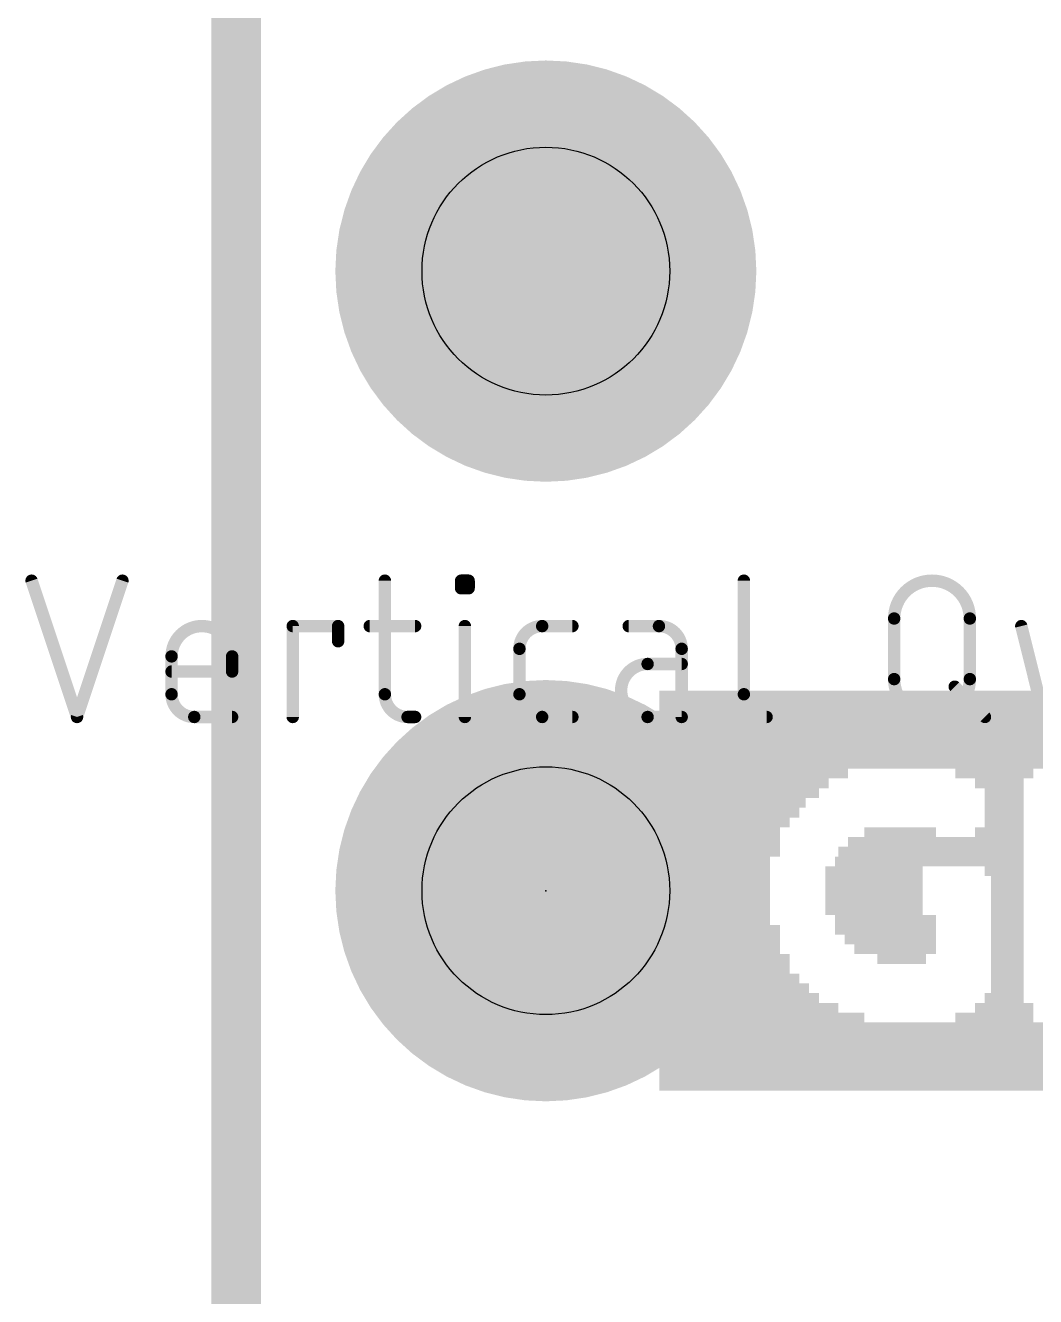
# Model space of a CAD drawing. Extents: x -33 to 53.6, y -8.2 to 46.5.
# Drawn here: x -0.86 to 3.28, y 30.09 to 35.3 of the extents above; entities that cross this region are included whole.
import ezdxf

# ---------------------------------------------------------------- set-up
doc = ezdxf.new("R2010")
doc.units = 0
for name, color, linetype in [('1', 12, 'CONTINUOUS'), ('16', 132, 'CONTINUOUS'), ('17', 110, 'CONTINUOUS'), ('20', 31, 'CONTINUOUS'), ('21', 253, 'CONTINUOUS'), ('22', 253, 'CONTINUOUS'), ('23', 53, 'CONTINUOUS'), ('27', 253, 'CONTINUOUS'), ('29', 253, 'CONTINUOUS'), ('30', 253, 'CONTINUOUS'), ('44', 253, 'CONTINUOUS'), ('51', 253, 'CONTINUOUS')]:
    doc.layers.add(name, color=color, linetype=linetype)

# ---------------------------------------------------------------- blocks, each defined once
blk = doc.blocks.new('ROUNDP')
at = {"const_width": 0.5}
blk.add_lwpolyline([(0, -0.25, 1), (0, 0.25, 1), (0, -0.25)], format="xyb", dxfattribs=at)
blk = doc.blocks.new('RECT')
blk.add_solid([(-0.5, -0.5), (0.5, -0.5), (-0.5, 0.5), (0.5, 0.5)])

msp = doc.modelspace()

# ---------------------------------------------------------------- linework, layer by layer
at = {"layer": '1', "const_width": 0.2032}
msp.add_lwpolyline([(0, 0), (0, 43.18)], dxfattribs=at)
at = {"layer": '16', "const_width": 0.2032}
msp.add_lwpolyline([(0, 43.18), (0, 0)], dxfattribs=at)
at = {"layer": '20', "const_width": 0.2032}
msp.add_lwpolyline([(0, 43.18), (0, 0)], dxfattribs=at)
at = {"layer": '23'}
msp.add_point((1.27, 31.75), dxfattribs=at)
at = {"layer": '27', "const_width": 0.0508}
for points in [[(-0.8395, 33.0209), (-0.6532, 32.4621)], [(-0.6532, 32.4621), (-0.467, 33.0209)], [(0.6096, 33.0209), (0.6096, 32.5553)], [(0.9223, 32.9899), (0.9223, 33.0209)], [(0.9223, 33.0209), (0.9533, 33.0209)], [(0.9533, 33.0209), (0.9533, 32.9899)], [(2.0824, 33.0209), (2.0824, 32.5553)], [(0.9533, 32.9899), (0.9223, 32.9899)], [(2.6989, 32.6174), (2.6989, 32.8657)], [(3.0093, 32.8657), (3.0093, 32.6174)], [(0.2317, 32.4621), (0.2317, 32.8347)], [(0.2317, 32.8347), (0.4179, 32.8347)], [(0.4179, 32.8347), (0.4179, 32.7726)], [(0.5475, 32.8347), (0.7338, 32.8347)], [(0.9378, 32.4621), (0.9378, 32.8347)], [(1.2549, 32.8347), (1.379, 32.8347)], [(1.734, 32.8347), (1.6099, 32.8347)], [(3.2204, 32.8347), (3.3135, 32.4621)], [(-0.2654, 32.5553), (-0.2654, 32.7105)], [(-0.017, 32.7105), (-0.017, 32.6484)], [(1.1617, 32.5553), (1.1617, 32.7415)], [(1.8272, 32.4621), (1.8272, 32.7415)], [(1.8272, 32.6794), (1.6875, 32.6794)], [(-0.017, 32.6484), (-0.2654, 32.6484)], [(2.9473, 32.5863), (3.0714, 32.4621)], [(-0.017, 32.4621), (-0.1722, 32.4621)], [(0.7027, 32.4621), (0.7338, 32.4621)], [(1.379, 32.4621), (1.2549, 32.4621)], [(1.6875, 32.4621), (1.8272, 32.4621)]]:
    msp.add_lwpolyline(points, dxfattribs=at)
at = {"layer": '27'}
for points, const_width in [([(-0.8275, 33.0249, 1), (-0.8516, 33.0169)], 0.0254), ([(-0.4549, 33.0169, 1), (-0.479, 33.0249)], 0.0254), ([(0.6223, 33.0209, 1), (0.5969, 33.0209)], 0.0254), ([(0.935, 33.0209, 1), (0.9096, 33.0209)], 0.0254), ([(0.9223, 33.0336, 1), (0.9223, 33.0082)], 0.0254), ([(0.966, 33.0209, 1), (0.9406, 33.0209)], 0.0254), ([(0.9533, 33.0082, 1), (0.9533, 33.0336)], 0.0254), ([(2.0951, 33.0209, 1), (2.0697, 33.0209)], 0.0254), ([(3.0093, 32.8657, 1), (2.6989, 32.8657)], 0.0508), ([(0.9223, 33.0026, 1), (0.9223, 32.9772)], 0.0254), ([(0.9096, 32.9899, 1), (0.935, 32.9899)], 0.0254), ([(0.9406, 32.9899, 1), (0.966, 32.9899)], 0.0254), ([(0.9533, 32.9772, 1), (0.9533, 33.0026)], 0.0254), ([(2.7116, 32.8657, 1), (2.6862, 32.8657)], 0.0254), ([(3.022, 32.8657, 1), (2.9966, 32.8657)], 0.0254), ([(-0.017, 32.7105, 1), (-0.2654, 32.7105)], 0.0508), ([(0.2444, 32.8347, 1), (0.219, 32.8347)], 0.0254), ([(0.2317, 32.8474, 1), (0.2317, 32.822)], 0.0254), ([(0.4306, 32.8347, 1), (0.4052, 32.8347)], 0.0254), ([(0.4179, 32.822, 1), (0.4179, 32.8474)], 0.0254), ([(0.5475, 32.8474, 1), (0.5475, 32.822)], 0.0254), ([(0.7338, 32.822, 1), (0.7338, 32.8474)], 0.0254), ([(0.9505, 32.8347, 1), (0.9251, 32.8347)], 0.0254), ([(1.2549, 32.8347, 0.4142), (1.1617, 32.7415)], 0.0508), ([(1.2549, 32.8474, 1), (1.2549, 32.822)], 0.0254), ([(1.2549, 32.822, 1), (1.2549, 32.8474)], 0.0254), ([(1.379, 32.822, 1), (1.379, 32.8474)], 0.0254), ([(1.6099, 32.8474, 1), (1.6099, 32.822)], 0.0254), ([(1.8272, 32.7415, 0.4142), (1.734, 32.8347)], 0.0508), ([(1.734, 32.8474, 1), (1.734, 32.822)], 0.0254), ([(1.734, 32.822, 1), (1.734, 32.8474)], 0.0254), ([(2.6862, 32.8657, 1), (2.7116, 32.8657)], 0.0254), ([(2.9966, 32.8657, 1), (3.022, 32.8657)], 0.0254), ([(3.2327, 32.8377, 1), (3.2081, 32.8316)], 0.0254), ([(0.4052, 32.7726, 1), (0.4306, 32.7726)], 0.0254), ([(-0.2527, 32.7105, 1), (-0.2781, 32.7105)], 0.0254), ([(-0.0043, 32.7105, 1), (-0.0297, 32.7105)], 0.0254), ([(1.1744, 32.7415, 1), (1.149, 32.7415)], 0.0254), ([(1.149, 32.7415, 1), (1.1744, 32.7415)], 0.0254), ([(1.8399, 32.7415, 1), (1.8145, 32.7415)], 0.0254), ([(1.8145, 32.7415, 1), (1.8399, 32.7415)], 0.0254), ([(-0.2781, 32.7105, 1), (-0.2527, 32.7105)], 0.0254), ([(-0.0297, 32.7105, 1), (-0.0043, 32.7105)], 0.0254), ([(1.6875, 32.6794, 1), (1.6875, 32.4621)], 0.0508), ([(1.6875, 32.6921, 1), (1.6875, 32.6667)], 0.0254), ([(1.6875, 32.6667, 1), (1.6875, 32.6921)], 0.0254), ([(1.8272, 32.6667, 1), (1.8272, 32.6921)], 0.0254), ([(-0.2654, 32.6611, 1), (-0.2654, 32.6357)], 0.0254), ([(-0.0297, 32.6484, 1), (-0.0043, 32.6484)], 0.0254), ([(-0.017, 32.6357, 1), (-0.017, 32.6611)], 0.0254), ([(2.6989, 32.6174, 1), (3.0093, 32.6174)], 0.0508), ([(2.7116, 32.6174, 1), (2.6862, 32.6174)], 0.0254), ([(2.6862, 32.6174, 1), (2.7116, 32.6174)], 0.0254), ([(3.022, 32.6174, 1), (2.9966, 32.6174)], 0.0254), ([(2.9966, 32.6174, 1), (3.022, 32.6174)], 0.0254), ([(-0.2654, 32.5553, 0.4142), (-0.1722, 32.4621)], 0.0508), ([(-0.2527, 32.5553, 1), (-0.2781, 32.5553)], 0.0254), ([(0.6096, 32.5553, 0.4142), (0.7027, 32.4621)], 0.0508), ([(0.6223, 32.5553, 1), (0.5969, 32.5553)], 0.0254), ([(1.1617, 32.5553, 0.4142), (1.2549, 32.4621)], 0.0508), ([(1.1744, 32.5553, 1), (1.149, 32.5553)], 0.0254), ([(2.0824, 32.5553, 0.4142), (2.1756, 32.4621)], 0.0508), ([(2.0951, 32.5553, 1), (2.0697, 32.5553)], 0.0254), ([(2.9562, 32.5953, 1), (2.9383, 32.5773)], 0.0254), ([(-0.2781, 32.5553, 1), (-0.2527, 32.5553)], 0.0254), ([(0.5969, 32.5553, 1), (0.6223, 32.5553)], 0.0254), ([(1.149, 32.5553, 1), (1.1744, 32.5553)], 0.0254), ([(2.0697, 32.5553, 1), (2.0951, 32.5553)], 0.0254), ([(-0.6653, 32.4661, 1), (-0.6412, 32.4581)], 0.0254), ([(-0.6653, 32.4581, 1), (-0.6412, 32.4661)], 0.0254), ([(-0.1722, 32.4748, 1), (-0.1722, 32.4494)], 0.0254), ([(-0.1722, 32.4494, 1), (-0.1722, 32.4748)], 0.0254), ([(-0.017, 32.4494, 1), (-0.017, 32.4748)], 0.0254), ([(0.219, 32.4621, 1), (0.2444, 32.4621)], 0.0254), ([(0.7027, 32.4748, 1), (0.7027, 32.4494)], 0.0254), ([(0.7028, 32.4494, 1), (0.7027, 32.4748)], 0.0254), ([(0.7338, 32.4494, 1), (0.7338, 32.4748)], 0.0254), ([(0.9251, 32.4621, 1), (0.9505, 32.4621)], 0.0254), ([(1.2549, 32.4748, 1), (1.2549, 32.4494)], 0.0254), ([(1.2549, 32.4494, 1), (1.2549, 32.4748)], 0.0254), ([(1.379, 32.4494, 1), (1.379, 32.4748)], 0.0254), ([(1.6875, 32.4748, 1), (1.6875, 32.4494)], 0.0254), ([(1.6875, 32.4494, 1), (1.6875, 32.4748)], 0.0254), ([(1.8145, 32.4621, 1), (1.8399, 32.4621)], 0.0254), ([(1.8272, 32.4494, 1), (1.8272, 32.4748)], 0.0254), ([(2.1756, 32.4494, 1), (2.1756, 32.4748)], 0.0254), ([(3.0625, 32.4532, 1), (3.0804, 32.4711)], 0.0254)]:
    msp.add_lwpolyline(points, format="xyb", dxfattribs=dict(at, const_width=const_width))
at = {"layer": '44'}
for centre in [(1.27, 34.29), (1.27, 31.75)]:
    msp.add_circle(centre, 0.508, dxfattribs=at)
at = {"layer": '51', "const_width": 0.127}
msp.add_lwpolyline([(0, 0), (0, 43.18)], dxfattribs=at)

# ---------------------------------------------------------------- block references
at = {"layer": '17', "xscale": 1.524, "yscale": 1.524}
for p in [(1.27, 34.29), (1.27, 34.29), (1.27, 31.75), (1.27, 31.75)]:
    msp.add_blockref('ROUNDP', p, dxfattribs=at)
at = {"layer": '21', "yscale": 0.04}
for p, xscale in [((3.69, 32.55), 3.88), ((3.69, 32.51), 3.88), ((3.69, 32.47), 3.88), ((3.69, 32.43), 3.88), ((3.69, 32.39), 3.88), ((3.69, 32.35), 3.88), ((3.69, 32.31), 3.88), ((2.17, 32.27), 0.84), ((4.23, 32.27), 2.8), ((2.13, 32.23), 0.76), ((2.09, 32.19), 0.68), ((3.11, 32.23), 0.32), ((3.13, 32.19), 0.2), ((2.07, 32.15), 0.64), ((3.15, 32.15), 0.16), ((2.03, 32.11), 0.56), ((3.15, 32.11), 0.16), ((2.03, 32.07), 0.56), ((2.01, 32.03), 0.52), ((3.15, 32.07), 0.16), ((3.15, 32.03), 0.16), ((1.99, 31.99), 0.48), ((2.73, 31.99), 0.28), ((3.13, 31.99), 0.2), ((1.99, 31.95), 0.48), ((2.87, 31.95), 0.72), ((1.99, 31.91), 0.48), ((2.85, 31.91), 0.76), ((1.97, 31.87), 0.44), ((1.97, 31.83), 0.44), ((2.57, 31.83), 0.28), ((2.85, 31.87), 0.76), ((3.15, 31.83), 0.16), ((1.97, 31.79), 0.44), ((2.55, 31.79), 0.24), ((3.17, 31.79), 0.12), ((1.97, 31.75), 0.44), ((2.55, 31.75), 0.24), ((3.17, 31.75), 0.12), ((1.97, 31.71), 0.44), ((1.97, 31.67), 0.44), ((2.55, 31.71), 0.24), ((2.55, 31.67), 0.24), ((3.17, 31.71), 0.12), ((3.17, 31.67), 0.12), ((1.97, 31.63), 0.44), ((2.67, 31.63), 0.4), ((3.17, 31.63), 0.12), ((1.99, 31.59), 0.48), ((2.67, 31.59), 0.4), ((3.17, 31.59), 0.12), ((1.99, 31.55), 0.48), ((1.99, 31.51), 0.48), ((2.69, 31.55), 0.36), ((2.71, 31.51), 0.32), ((3.17, 31.55), 0.12), ((3.17, 31.51), 0.12), ((2.01, 31.47), 0.52), ((2.73, 31.47), 0.2), ((3.17, 31.47), 0.12), ((2.01, 31.43), 0.52), ((3.17, 31.43), 0.12), ((2.03, 31.39), 0.56), ((3.17, 31.39), 0.12), ((2.05, 31.35), 0.6), ((2.07, 31.31), 0.64), ((3.15, 31.31), 0.16), ((3.17, 31.35), 0.12), ((2.11, 31.27), 0.72), ((3.15, 31.27), 0.24), ((2.15, 31.23), 0.8), ((3.11, 31.23), 0.32), ((3.69, 31.19), 3.88), ((3.69, 31.15), 3.88), ((3.69, 31.11), 3.88), ((3.69, 31.07), 3.88), ((3.69, 31.03), 3.88), ((3.69, 30.99), 3.88), ((3.69, 30.95), 3.88)]:
    msp.add_blockref('RECT', p, dxfattribs=dict(at, xscale=xscale))
at = {"layer": '22', "yscale": 0.04, "rotation": 180}
for p, xscale in [((3.676, 32.55), 3.88), ((3.676, 32.51), 3.88), ((3.676, 32.47), 3.88), ((3.676, 32.43), 3.88), ((3.676, 32.39), 3.88), ((3.676, 32.35), 3.88), ((3.676, 32.31), 3.88), ((3.136, 32.27), 2.8), ((2.116, 32.23), 0.76), ((2.076, 32.19), 0.68), ((3.136, 32.23), 0.16), ((3.156, 32.19), 0.12), ((2.056, 32.15), 0.64), ((3.156, 32.15), 0.12), ((2.036, 32.11), 0.6), ((3.156, 32.11), 0.12), ((2.016, 32.07), 0.56), ((1.996, 32.03), 0.52), ((3.156, 32.07), 0.12), ((3.156, 32.03), 0.12), ((1.976, 31.99), 0.48), ((2.696, 31.99), 0.24), ((3.156, 31.99), 0.12), ((1.976, 31.95), 0.48), ((2.676, 31.95), 0.28), ((3.156, 31.95), 0.12), ((1.956, 31.91), 0.44), ((2.656, 31.91), 0.32), ((3.156, 31.91), 0.12), ((1.956, 31.87), 0.44), ((1.956, 31.83), 0.44), ((2.616, 31.83), 0.4), ((2.636, 31.87), 0.36), ((3.156, 31.87), 0.12), ((3.156, 31.83), 0.12), ((1.956, 31.79), 0.44), ((2.616, 31.79), 0.4), ((3.156, 31.79), 0.12), ((1.956, 31.75), 0.44), ((2.616, 31.75), 0.4), ((3.156, 31.75), 0.12), ((1.956, 31.71), 0.44), ((1.956, 31.67), 0.44), ((2.616, 31.71), 0.4), ((2.616, 31.67), 0.4), ((3.156, 31.71), 0.12), ((3.156, 31.67), 0.12), ((1.956, 31.63), 0.44), ((2.636, 31.63), 0.36), ((3.156, 31.63), 0.12), ((1.956, 31.59), 0.44), ((2.636, 31.59), 0.36), ((3.156, 31.59), 0.12), ((1.976, 31.55), 0.48), ((1.976, 31.51), 0.48), ((2.656, 31.55), 0.32), ((2.676, 31.51), 0.28), ((3.156, 31.55), 0.12), ((3.156, 31.51), 0.12), ((1.996, 31.47), 0.52), ((2.736, 31.47), 0.16), ((3.156, 31.47), 0.12), ((1.996, 31.43), 0.52), ((3.156, 31.43), 0.12), ((2.016, 31.39), 0.56), ((3.156, 31.39), 0.12), ((2.036, 31.35), 0.6), ((2.056, 31.31), 0.64), ((3.156, 31.35), 0.12), ((3.156, 31.31), 0.12), ((2.096, 31.27), 0.72), ((3.136, 31.27), 0.16), ((2.156, 31.23), 0.84), ((3.156, 31.23), 0.2), ((3.676, 31.19), 3.88), ((3.676, 31.15), 3.88), ((3.676, 31.11), 3.88), ((3.676, 31.07), 3.88), ((3.676, 31.03), 3.88), ((3.676, 30.99), 3.88), ((3.676, 30.95), 3.88)]:
    msp.add_blockref('RECT', p, dxfattribs=dict(at, xscale=xscale))
at = {"layer": '29', "xscale": 1.7272, "yscale": 1.7272}
for p in [(1.27, 34.29), (1.27, 31.75)]:
    msp.add_blockref('ROUNDP', p, dxfattribs=at)
at = {"layer": '30', "xscale": 1.7272, "yscale": 1.7272}
for p in [(1.27, 34.29), (1.27, 31.75)]:
    msp.add_blockref('ROUNDP', p, dxfattribs=at)

doc.saveas('drawing.dxf')
